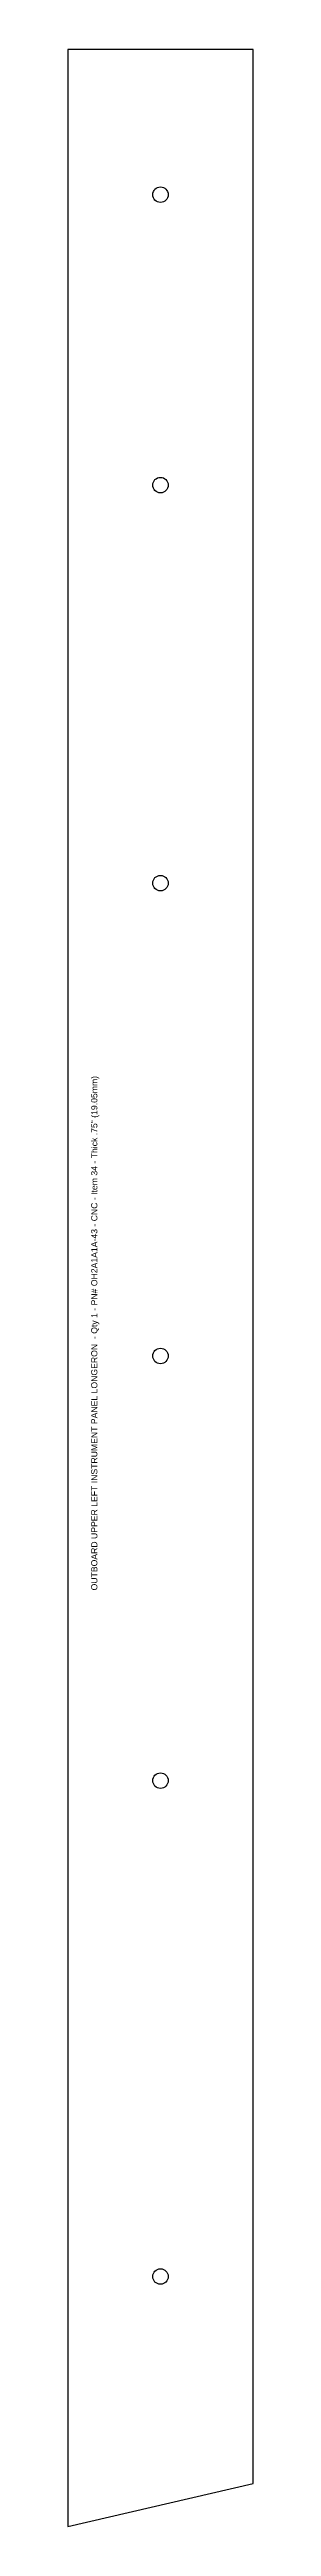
# Model space of a CAD drawing. Header units: inches. Extents: x 3.8 to 5.3, y 3.5 to 23.5.
import ezdxf

# ---------------------------------------------------------------- set-up
doc = ezdxf.new("R2010")
doc.units = ezdxf.units.IN
doc.header["$MEASUREMENT"] = 0
doc.layers.add('Info', color=4, linetype='Continuous')
doc.styles.add('Annotative', font='arial.ttf')

msp = doc.modelspace()

# ---------------------------------------------------------------- linework, layer by layer
at = {"color": 7, "linetype": 'Continuous'}
msp.add_lwpolyline([(5.333, 3.797), (5.333, 23.451), (3.833, 23.451), (3.833, 3.451)], close=True, dxfattribs=at)
for centre in [(4.583, 22.279), (4.583, 19.934), (4.583, 16.72), (4.583, 12.902), (4.583, 9.473), (4.583, 5.469)]:
    msp.add_circle(centre, 0.0625)

# ---------------------------------------------------------------- texts
at = {"layer": 'Info', "style": 'Annotative'}
msp.add_text('OUTBOARD UPPER LEFT INSTRUMENT PANEL LONGERON  - Qty 1 - PN# OH2A1A1A-43 - CNC - Item 34 - Thick .75" (19.05mm)', height=0.05, rotation=90, dxfattribs=at).set_placement((4.072, 11.009))

doc.saveas('drawing.dxf')
